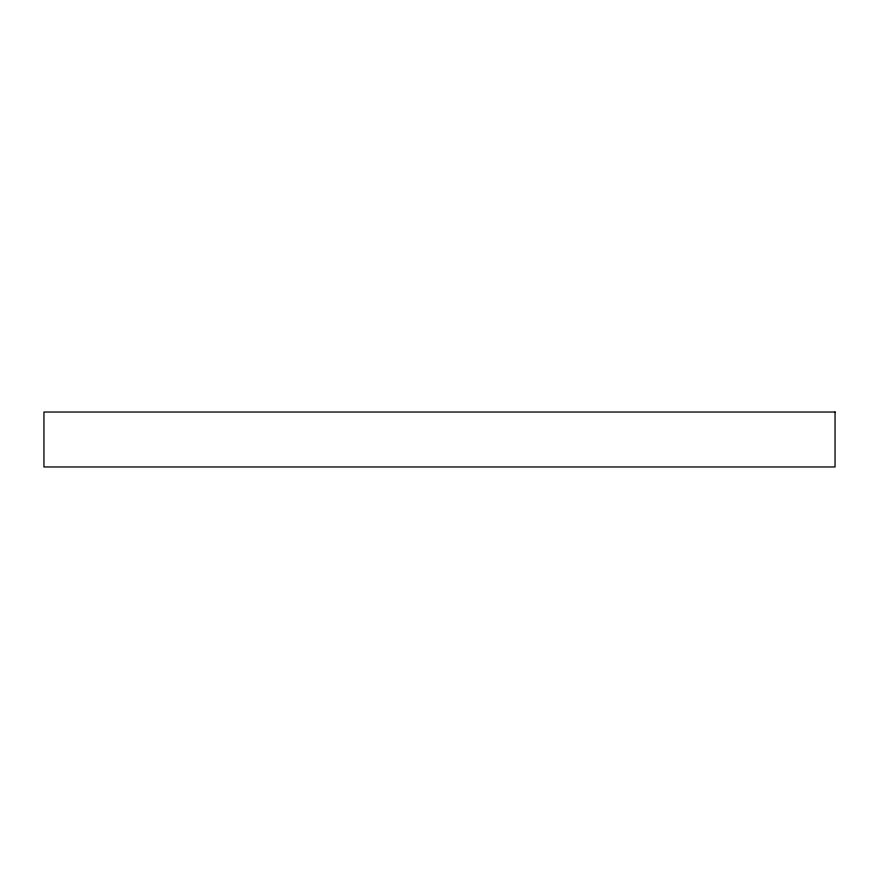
<?xml version="1.0" encoding="UTF-8"?>
<svg xmlns="http://www.w3.org/2000/svg" width="879" height="879" viewBox="0 0 879 879"><rect width="100%" height="100%" fill="white"/><g stroke="black" fill="none" stroke-linecap="round" stroke-linejoin="round"><path stroke-width="1.32" d="M835.05 412.031L43.95 412.031L43.95 466.969L835.05 466.969L835.05 412.031"/></g></svg>
